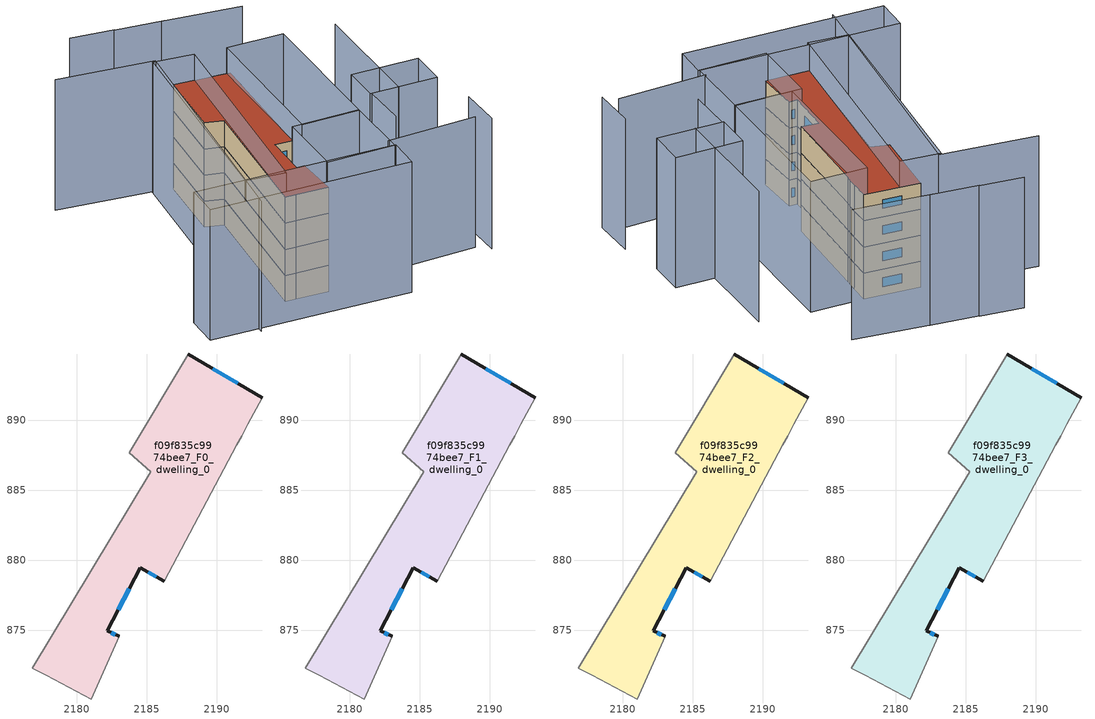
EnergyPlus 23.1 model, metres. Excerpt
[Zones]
f09f835c9974bee7_F0_dwelling_0
 floor ground (EU_floor_Construction): 2193.23,891.61 2192.2,889.7 2191.75,888.85 2191.42,888.24 2186.22,878.51 2184.53,879.49 2182.17,874.97 2183.02,874.58 2181.03,870.11 2177.83,871.79 2176.81,872.32 2185.29,886.34 2183.74,887.67 2187.94,894.72 z0
 wall outside (EU_wall_Construction): 2193.23,891.61 2187.94,894.72 / 2183.02,874.58 2182.17,874.97 2184.53,879.49 2186.22,878.51 z0:3
 wall adiabatic (EU_wall_Construction): 2187.94,894.72 2183.74,887.67 2185.29,886.34 2176.81,872.32 2177.83,871.79 2181.03,870.11 2183.02,874.58 / 2186.22,878.51 2191.42,888.24 2191.75,888.85 2192.2,889.7 2193.23,891.61 z0:3
 window (EU_Window_Construction): 2191.47,892.65 2189.7,893.68 / 2185.1,879.16 2185.66,878.84 / 2182.96,876.48 2183.75,877.98 / 2182.74,874.71 2182.46,874.84 z1:2
f09f835c9974bee7_F1_dwelling_0
 floor to f09f835c9974bee7_F0_dwelling_0 (EU_floor_Construction): 2193.23,891.61 2192.2,889.7 2191.75,888.85 2191.42,888.24 2186.22,878.51 2184.53,879.49 2182.17,874.97 2183.02,874.58 2181.03,870.11 2177.83,871.79 2176.81,872.32 2185.29,886.34 2183.74,887.67 2187.94,894.72 z3
 wall outside (EU_wall_Construction): 2193.23,891.61 2187.94,894.72 / 2183.02,874.58 2182.17,874.97 2184.53,879.49 2186.22,878.51 z3:6
 wall adiabatic (EU_wall_Construction): 2187.94,894.72 2183.74,887.67 2185.29,886.34 2176.81,872.32 2177.83,871.79 2181.03,870.11 2183.02,874.58 / 2186.22,878.51 2191.42,888.24 2191.75,888.85 2192.2,889.7 2193.23,891.61 z3:6
 window (EU_Window_Construction): 2191.47,892.65 2189.7,893.68 / 2185.1,879.16 2185.66,878.84 / 2182.96,876.48 2183.75,877.98 / 2182.74,874.71 2182.46,874.84 z4:5
f09f835c9974bee7_F2_dwelling_0
 floor to f09f835c9974bee7_F1_dwelling_0 (EU_floor_Construction): 2193.23,891.61 2192.2,889.7 2191.75,888.85 2191.42,888.24 2186.22,878.51 2184.53,879.49 2182.17,874.97 2183.02,874.58 2181.03,870.11 2177.83,871.79 2176.81,872.32 2185.29,886.34 2183.74,887.67 2187.94,894.72 z6
 wall outside (EU_wall_Construction): 2193.23,891.61 2187.94,894.72 / 2183.02,874.58 2182.17,874.97 2184.53,879.49 2186.22,878.51 z6:9
 wall adiabatic (EU_wall_Construction): 2187.94,894.72 2183.74,887.67 2185.29,886.34 2176.81,872.32 2177.83,871.79 2181.03,870.11 2183.02,874.58 / 2186.22,878.51 2191.42,888.24 2191.75,888.85 2192.2,889.7 2193.23,891.61 z6:9
 window (EU_Window_Construction): 2191.47,892.65 2189.7,893.68 / 2185.1,879.16 2185.66,878.84 / 2182.96,876.48 2183.75,877.98 / 2182.74,874.71 2182.46,874.84 z7:8
f09f835c9974bee7_F3_dwelling_0
 floor to f09f835c9974bee7_F2_dwelling_0 (EU_floor_Construction): 2193.23,891.61 2192.2,889.7 2191.75,888.85 2191.42,888.24 2186.22,878.51 2184.53,879.49 2182.17,874.97 2183.02,874.58 2181.03,870.11 2177.83,871.79 2176.81,872.32 2185.29,886.34 2183.74,887.67 2187.94,894.72 z9
 wall outside (EU_wall_Construction): 2193.23,891.61 2187.94,894.72 / 2183.02,874.58 2182.17,874.97 2184.53,879.49 2186.22,878.51 z9:12
 wall adiabatic (EU_wall_Construction): 2187.94,894.72 2183.74,887.67 2185.29,886.34 2176.81,872.32 2177.83,871.79 2181.03,870.11 2183.02,874.58 / 2186.22,878.51 2191.42,888.24 2191.75,888.85 2192.2,889.7 2193.23,891.61 z9:12
 window (EU_Window_Construction): 2191.47,892.65 2189.7,893.68 / 2185.1,879.16 2185.66,878.84 / 2182.96,876.48 2183.75,877.98 / 2182.74,874.71 2182.46,874.84 z10:11
 roof outside (EU_roof_Construction): 2186.22,878.51 2191.42,888.24 2191.75,888.85 2192.2,889.7 2193.23,891.61 2187.94,894.72 2183.74,887.67 2185.29,886.34 2176.81,872.32 2177.83,871.79 2181.03,870.11 2183.02,874.58 2182.17,874.97 2184.53,879.49 z12
shading: 2187.85,867.83 2196.84,863.76 / 2197.61,862.3 2199.61,866.69 / 2192.15,870.18 2194.31,874.8 / 2196.95,873.42 2203.08,885.97 / 2177.47,901.53 2186.47,895.89 / 2186.47,895.89 2170.66,870.65 / 2200.41,895.56 2193.18,900.13 / 2193.37,900.05 2188.85,902.82 / 2188.97,902.86 2184.91,905.35 / 2185.93,863.44 2166.23,873.69 / 2166.23,873.69 2167.97,877.03 / 2167.97,877.03 2187.67,866.78 / 2187.67,866.78 2185.93,863.44 / 2190.95,873.83 2187.48,866.75 / 2187.48,866.75 2180.79,870.03 / 2180.79,870.03 2184.26,877.11 / 2184.26,877.11 2190.95,873.83 / 2200.84,871.55 2194.19,874.86 / 2194.19,874.86 2196.09,878.68 / 2196.09,878.68 2202.74,875.37 / 2202.74,875.37 2200.84,871.55 / 2198.5,888.98 2190.91,873.75 / 2190.91,873.75 2185.26,876.57 / 2185.26,876.57 2192.84,891.8 / 2192.84,891.8 2198.5,888.98 / 2172.87,874.35 2186.12,895.92 / 2186.12,895.92 2189.89,893.6 / 2189.89,893.6 2176.64,872.04 / 2176.64,872.04 2172.87,874.35 z0:15
[Building]
EU S2 Campaign: North Axis=0; Terrain=City; Solar Distribution=FullExterior
[Site:Location]
Bologna: Latitude=44.5; Longitude=11.25; Time Zone=1; Elevation=37
[SizingPeriod:WeatherFileDays]
AnnualSizingPeriod: Begin Month=1; Begin Day of Month=1; End Month=12; End Day of Month=31; Day of Week for Start Day=Monday; Use Weather File Daylight Saving Period=No; Use Weather File Rain and Snow Indicators=No
[MATERIAL]
EU_InternalMass_Material: Roughness=MediumRough; Thickness=0.1; Conductivity=1; Density=1800; Specific Heat=900; Thermal Absorptance=0.9; Solar Absorptance=0.7; Visible Absorptance=0.7
[MATERIAL:NOMASS] Roughness=MediumRough; Thermal Absorptance=0.9; Solar Absorptance=0.7; Visible Absorptance=0.7
Name | Thermal Resistance
EU_wall_NoMass | 0.937881
EU_roof_NoMass | 0.548572
EU_floor_NoMass | 0.71348
[WINDOWMATERIAL:SIMPLEGLAZINGSYSTEM]
EU_Window_SimpleGlazing: UFactor=4.25633; Solar Heat Gain Coefficient=0.85; Visible Transmittance=0.85
[CONSTRUCTION]
EU_wall_Construction: EU_wall_NoMass
EU_roof_Construction: EU_roof_NoMass
EU_floor_Construction: EU_floor_NoMass
EU_Window_Construction: EU_Window_SimpleGlazing
EU_InternalMass_Construction: EU_InternalMass_Material
[ZONE] Type=1; Multiplier=1; Ceiling Height=autocalculate; Volume=362.336; Floor Area=autocalculate; Part of Total Floor Area=Yes
f09f835c9974bee7_F0_dwelling_0; f09f835c9974bee7_F1_dwelling_0; f09f835c9974bee7_F2_dwelling_0; f09f835c9974bee7_F3_dwelling_0
[INTERNALMASS] Construction=EU_InternalMass_Construction; Surface Area=120.779
Name | Zone or ZoneList
f09f835c9974bee7_F0_dwelling_0_EU_InternalMass | f09f835c9974bee7_F0_dwelling_0
f09f835c9974bee7_F1_dwelling_0_EU_InternalMass | f09f835c9974bee7_F1_dwelling_0
f09f835c9974bee7_F2_dwelling_0_EU_InternalMass | f09f835c9974bee7_F2_dwelling_0
f09f835c9974bee7_F3_dwelling_0_EU_InternalMass | f09f835c9974bee7_F3_dwelling_0
[OTHEREQUIPMENT] Fuel Type=Electricity; Design Level Calculation Method=Watts/Area; Power per Zone Floor Area=1; Fraction Latent=0; Fraction Radiant=0; Fraction Lost=0; Carbon Dioxide Generation Rate=0; EndUse Subcategory=EU_Step8_InternalGains
Name | Zone or ZoneList or Space or SpaceList | Schedule
EU_Step8_InternalGain_f09f835c9974bee7_F0_dwelling_0_f000 | f09f835c9974bee7_F0_dwelling_0 | EU_Step8_GainSchedule_f09f835c9974bee7_F0_dwelling_0_f000
EU_Step8_InternalGain_f09f835c9974bee7_F1_dwelling_0_f000 | f09f835c9974bee7_F1_dwelling_0 | EU_Step8_GainSchedule_f09f835c9974bee7_F1_dwelling_0_f000
EU_Step8_InternalGain_f09f835c9974bee7_F2_dwelling_0_f000 | f09f835c9974bee7_F2_dwelling_0 | EU_Step8_GainSchedule_f09f835c9974bee7_F2_dwelling_0_f000
EU_Step8_InternalGain_f09f835c9974bee7_F3_dwelling_0_f000 | f09f835c9974bee7_F3_dwelling_0 | EU_Step8_GainSchedule_f09f835c9974bee7_F3_dwelling_0_f000
[ZONEVENTILATION:DESIGNFLOWRATE] Schedule=EU_AlwaysOn; Design Flow Rate Calculation Method=AirChanges/Hour; Air Changes per Hour=0.687892; Ventilation Type=Natural; Fan Pressure Rise=0; Fan Total Efficiency=1; Constant Term Coefficient=1; Temperature Term Coefficient=0; Velocity Term Coefficient=0; Velocity Squared Term Coefficient=0; Minimum Indoor Temperature=-100; Maximum Indoor Temperature=100; Delta Temperature=-100; Minimum Outdoor Temperature=-100; Maximum Outdoor Temperature=100; Maximum Wind Speed=40
Name | Zone or ZoneList or Space or SpaceList
EU_ConstantAir_f09f835c9974bee7_F0_dwelling_0 | f09f835c9974bee7_F0_dwelling_0
EU_ConstantAir_f09f835c9974bee7_F1_dwelling_0 | f09f835c9974bee7_F1_dwelling_0
EU_ConstantAir_f09f835c9974bee7_F2_dwelling_0 | f09f835c9974bee7_F2_dwelling_0
EU_ConstantAir_f09f835c9974bee7_F3_dwelling_0 | f09f835c9974bee7_F3_dwelling_0
[HVACTEMPLATE:THERMOSTAT] Constant Heating Setpoint=20; Constant Cooling Setpoint=50
EU_HeatOnly_f09f835c9974bee7_F0_dwelling_0; EU_HeatOnly_f09f835c9974bee7_F1_dwelling_0; EU_HeatOnly_f09f835c9974bee7_F2_dwelling_0; EU_HeatOnly_f09f835c9974bee7_F3_dwelling_0
[HVACTEMPLATE:ZONE:IDEALLOADSAIRSYSTEM] System Availability Schedule=EU_AlwaysOn; Maximum Heating Supply Air Temperature=50; Minimum Cooling Supply Air Temperature=13; Maximum Heating Supply Air Humidity Ratio=0.0156; Minimum Cooling Supply Air Humidity Ratio=0.0077; Heating Limit=NoLimit; Cooling Limit=NoLimit; Heating Availability Schedule=EU_AlwaysOn; Cooling Availability Schedule=EU_CoolingOff; Dehumidification Control Type=ConstantSensibleHeatRatio; Cooling Sensible Heat Ratio=0.7; Dehumidification Setpoint=60; Humidification Control Type=None; Humidification Setpoint=30; Outdoor Air Method=None; Outdoor Air Flow Rate per Person=0.00944; Outdoor Air Flow Rate per Zone Floor Area=0; Outdoor Air Flow Rate per Zone=0; Demand Controlled Ventilation Type=None; Outdoor Air Economizer Type=NoEconomizer; Heat Recovery Type=None; Sensible Heat Recovery Effectiveness=0.7; Latent Heat Recovery Effectiveness=0.65
Name | Template Thermostat
f09f835c9974bee7_F0_dwelling_0 | EU_HeatOnly_f09f835c9974bee7_F0_dwelling_0
f09f835c9974bee7_F1_dwelling_0 | EU_HeatOnly_f09f835c9974bee7_F1_dwelling_0
f09f835c9974bee7_F2_dwelling_0 | EU_HeatOnly_f09f835c9974bee7_F2_dwelling_0
f09f835c9974bee7_F3_dwelling_0 | EU_HeatOnly_f09f835c9974bee7_F3_dwelling_0
[SIZING:ZONE] Zone Cooling Design Supply Air Temperature Input Method=SupplyAirTemperature; Zone Cooling Design Supply Air Temperature=13; Zone Heating Design Supply Air Temperature Input Method=SupplyAirTemperature; Zone Heating Design Supply Air Temperature=50; Zone Cooling Design Supply Air Humidity Ratio=0.008; Zone Heating Design Supply Air Humidity Ratio=0.008; Cooling Design Air Flow Method=DesignDay; Cooling Design Air Flow Rate=0; Cooling Minimum Air Flow per Zone Floor Area=0.000762; Cooling Minimum Air Flow=0; Cooling Minimum Air Flow Fraction=0.2; Heating Design Air Flow Method=DesignDay; Heating Design Air Flow Rate=0; Heating Maximum Air Flow per Zone Floor Area=0.002032; Heating Maximum Air Flow=0.141576; Heating Maximum Air Flow Fraction=0.3; Account for Dedicated Outdoor Air System=No; Dedicated Outdoor Air System Control Strategy=NeutralSupplyAir; Dedicated Outdoor Air Low Setpoint Temperature for Design=autosize; Dedicated Outdoor Air High Setpoint Temperature for Design=autosize; Zone Load Sizing Method=Sensible Load Only No Latent Load; Zone Latent Cooling Design Supply Air Humidity Ratio Input Method=HumidityRatioDifference; Zone Cooling Design Supply Air Humidity Ratio Difference=0.005; Zone Latent Heating Design Supply Air Humidity Ratio Input Method=HumidityRatioDifference; Zone Humidification Design Supply Air Humidity Ratio Difference=0.005
f09f835c9974bee7_F0_dwelling_0; f09f835c9974bee7_F1_dwelling_0; f09f835c9974bee7_F2_dwelling_0; f09f835c9974bee7_F3_dwelling_0
[SCHEDULE:CONSTANT]
Name | Hourly Value
EU_AlwaysOn | 1
EU_CoolingOff | 0
[SCHEDULE:FILE] Column Number=1; Rows to Skip at Top=0; Number of Hours of Data=8760; Column Separator=Comma; Interpolate to Timestep=No; Minutes per Item=60; Adjust Schedule for Daylight Savings=Yes
Name | File
EU_Step8_GainSchedule_f09f835c9974bee7_F0_dwelling_0_f000 | ../../schedules/f09f835c9974bee7/f09f835c9974bee7_F0_dwelling_0_f000_gain.csv
EU_Step8_GainSchedule_f09f835c9974bee7_F1_dwelling_0_f000 | ../../schedules/f09f835c9974bee7/f09f835c9974bee7_F1_dwelling_0_f000_gain.csv
EU_Step8_GainSchedule_f09f835c9974bee7_F2_dwelling_0_f000 | ../../schedules/f09f835c9974bee7/f09f835c9974bee7_F2_dwelling_0_f000_gain.csv
EU_Step8_GainSchedule_f09f835c9974bee7_F3_dwelling_0_f000 | ../../schedules/f09f835c9974bee7/f09f835c9974bee7_F3_dwelling_0_f000_gain.csv
